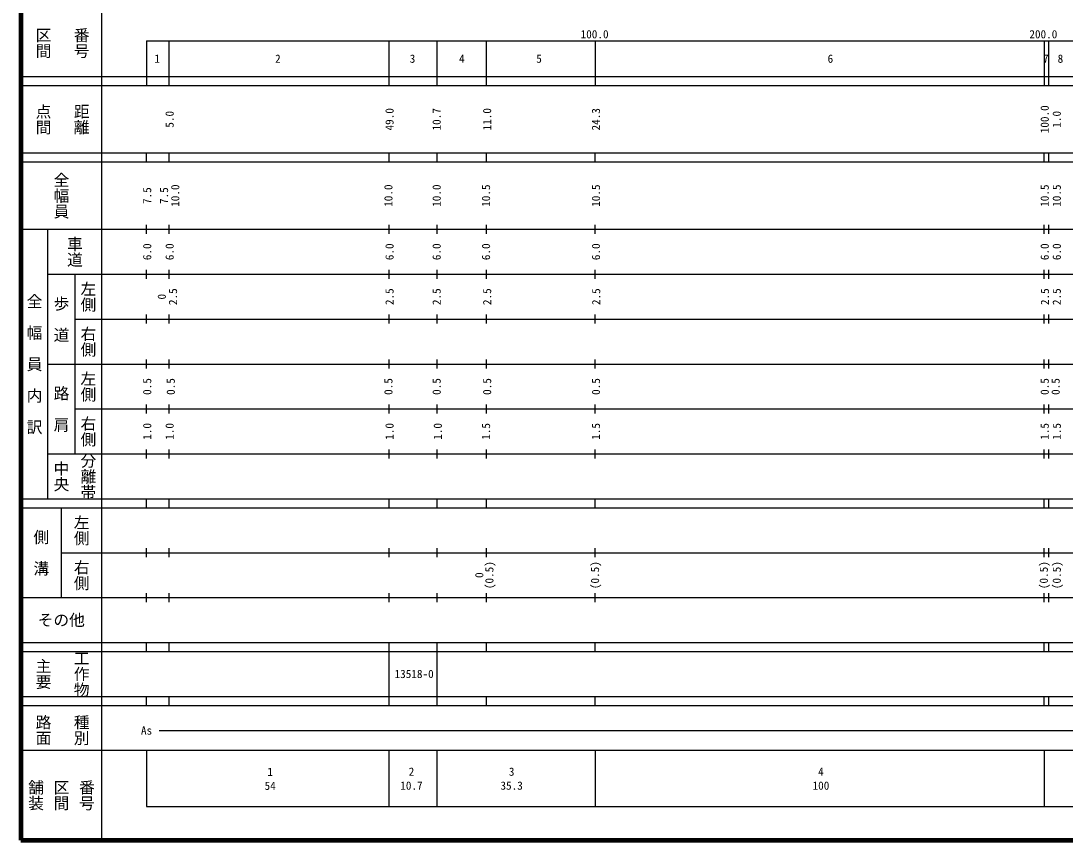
# Model space of a CAD drawing. Units: millimetres on the paper, enlarged 1000 times. Extents: x 40000 to 680000, y 20000 to 380000.
# Drawn here: x 40000 to 272696, y 20000 to 202409 of the extents above; entities that cross this region are included whole.
import ezdxf
from ezdxf.enums import TextEntityAlignment as Align

# ---------------------------------------------------------------- set-up
doc = ezdxf.new("R2010")
doc.units = ezdxf.units.MM
doc.header["$LTSCALE"] = 1000
doc.layers.add('M-TTL', color=2, linetype='Continuous', lineweight=140)
doc.layers.add('M-TTL-BAND', color=7, linetype='Continuous', lineweight=25)
doc.styles.add('@ＭＳ ゴシック', font='')
doc.styles.add('ＭＳ ゴシック', font='')
doc.styles.get('@ＭＳ ゴシック').set_extended_font_data('@MS Gothic')
doc.styles.get('ＭＳ ゴシック').set_extended_font_data('MS Gothic')

msp = doc.modelspace()

# ---------------------------------------------------------------- linework, layer by layer
at = {"layer": 'M-TTL'}
for p, q in [((40000, 380000), (40000, 20000)), ((40000, 20000), (680000, 20000))]:
    msp.add_line(p, q, dxfattribs=at)
at = {"layer": 'M-TTL-BAND'}
for p, q in [((58000, 370000), (58000, 20000)), ((68000, 198000), (579000, 198000)), ((68000, 198000), (68000, 188000)), ((73000, 198000), (73000, 188000)), ((122000, 198000), (122000, 188000)), ((132700, 198000), (132700, 188000)), ((143700, 198000), (143700, 188000)), ((168000, 198000), (168000, 188000)), ((268000, 198000), (268000, 188000)), ((269000, 198000), (269000, 188000)), ((40000, 190000), (579000, 190000)), ((40000, 188000), (579000, 188000)), ((40000, 173000), (579000, 173000)), ((68000, 171000), (68000, 173000)), ((73000, 173000), (73000, 171000)), ((122000, 173000), (122000, 171000)), ((132700, 173000), (132700, 171000)), ((143700, 173000), (143700, 171000)), ((168000, 171000), (168000, 173000)), ((268000, 171000), (268000, 173000)), ((269000, 173000), (269000, 171000)), ((40000, 171000), (579000, 171000)), ((40000, 156000), (579000, 156000)), ((46000, 96000), (46000, 156000)), ((68000, 155000), (68000, 157000)), ((73000, 157000), (73000, 155000)), ((122000, 157000), (122000, 155000)), ((132700, 157000), (132700, 155000)), ((143700, 157000), (143700, 155000)), ((168000, 155000), (168000, 157000)), ((268000, 155000), (268000, 157000)), ((269000, 157000), (269000, 155000)), ((68000, 145000), (68000, 147000)), ((73000, 147000), (73000, 145000)), ((122000, 147000), (122000, 145000)), ((132700, 147000), (132700, 145000)), ((143700, 147000), (143700, 145000)), ((168000, 145000), (168000, 147000)), ((268000, 145000), (268000, 147000)), ((269000, 147000), (269000, 145000)), ((46000, 146000), (579000, 146000)), ((52000, 146000), (52000, 106000)), ((52000, 136000), (579000, 136000)), ((68000, 135000), (68000, 137000)), ((73000, 137000), (73000, 135000)), ((122000, 137000), (122000, 135000)), ((132700, 137000), (132700, 135000)), ((143700, 137000), (143700, 135000)), ((168000, 135000), (168000, 137000)), ((268000, 135000), (268000, 137000)), ((269000, 137000), (269000, 135000)), ((46000, 126000), (579000, 126000)), ((68000, 125000), (68000, 127000)), ((73000, 127000), (73000, 125000)), ((122000, 127000), (122000, 125000)), ((132700, 127000), (132700, 125000)), ((143700, 127000), (143700, 125000)), ((168000, 125000), (168000, 127000)), ((268000, 125000), (268000, 127000)), ((269000, 127000), (269000, 125000)), ((68000, 115000), (68000, 117000)), ((73000, 117000), (73000, 115000)), ((122000, 117000), (122000, 115000)), ((132700, 117000), (132700, 115000)), ((143700, 117000), (143700, 115000)), ((168000, 115000), (168000, 117000)), ((268000, 115000), (268000, 117000)), ((269000, 117000), (269000, 115000)), ((52000, 116000), (579000, 116000)), ((46000, 106000), (579000, 106000)), ((68000, 105000), (68000, 107000)), ((73000, 107000), (73000, 105000)), ((122000, 107000), (122000, 105000)), ((132700, 107000), (132700, 105000)), ((143700, 107000), (143700, 105000)), ((168000, 105000), (168000, 107000)), ((268000, 105000), (268000, 107000)), ((269000, 107000), (269000, 105000)), ((40000, 96000), (579000, 96000)), ((68000, 94000), (68000, 96000)), ((73000, 96000), (73000, 94000)), ((122000, 96000), (122000, 94000)), ((132700, 96000), (132700, 94000)), ((143700, 96000), (143700, 94000)), ((168000, 94000), (168000, 96000)), ((268000, 94000), (268000, 96000)), ((269000, 96000), (269000, 94000)), ((40000, 94000), (579000, 94000)), ((49000, 94000), (49000, 74000)), ((49000, 84000), (579000, 84000)), ((68000, 83000), (68000, 85000)), ((73000, 85000), (73000, 83000)), ((122000, 85000), (122000, 83000)), ((132700, 85000), (132700, 83000)), ((143700, 85000), (143700, 83000)), ((168000, 83000), (168000, 85000)), ((268000, 83000), (268000, 85000)), ((269000, 85000), (269000, 83000)), ((68000, 73000), (68000, 75000)), ((73000, 75000), (73000, 73000)), ((122000, 75000), (122000, 73000)), ((132700, 75000), (132700, 73000)), ((143700, 75000), (143700, 73000)), ((168000, 73000), (168000, 75000)), ((268000, 73000), (268000, 75000)), ((269000, 75000), (269000, 73000)), ((40000, 74000), (579000, 74000)), ((40000, 64000), (579000, 64000)), ((68000, 62000), (68000, 64000)), ((73000, 64000), (73000, 62000)), ((122000, 64000), (122000, 52000)), ((132700, 64000), (132700, 52000)), ((143700, 64000), (143700, 62000)), ((168000, 62000), (168000, 64000)), ((268000, 62000), (268000, 64000)), ((269000, 64000), (269000, 62000)), ((40000, 62000), (579000, 62000)), ((40000, 52000), (579000, 52000)), ((68000, 50000), (68000, 52000)), ((73000, 52000), (73000, 50000)), ((122000, 52000), (122000, 50000)), ((132700, 52000), (132700, 50000)), ((143700, 52000), (143700, 50000)), ((168000, 50000), (168000, 52000)), ((268000, 50000), (268000, 52000)), ((269000, 52000), (269000, 50000)), ((40000, 50000), (579000, 50000)), ((70805, 44406), (342361, 44406)), ((40000, 40000), (579000, 40000)), ((68000, 40000), (68000, 27500)), ((122000, 40000), (122000, 27500)), ((132700, 40000), (132700, 27500)), ((168000, 40000), (168000, 27500)), ((268000, 40000), (268000, 27500)), ((68000, 27500), (579000, 27500))]:
    msp.add_line(p, q, dxfattribs=at)

# ---------------------------------------------------------------- texts
for s, height, rotation, style, p in [('区間', 2566, 270, '@ＭＳ ゴシック', (45000, 197500)), ('番号', 2566, 270, '@ＭＳ ゴシック', (53500, 197500)), ('点間', 2566, 270, '@ＭＳ ゴシック', (45000, 180500)), ('距離', 2566, 270, '@ＭＳ ゴシック', (53500, 180500)), ('5.0', 1833, 90, 'ＭＳ ゴシック', (73137, 180500)), ('49.0', 1833, 90, 'ＭＳ ゴシック', (122139, 180500)), ('10.7', 1833, 90, 'ＭＳ ゴシック', (132639, 180500)), ('11.0', 1833, 90, 'ＭＳ ゴシック', (143890, 180500)), ('24.3', 1833, 90, 'ＭＳ ゴシック', (168137, 180500)), ('100.0', 1833, 90, 'ＭＳ ゴシック', (268137, 180500)), ('1.0', 1833, 90, 'ＭＳ ゴシック', (270823, 180500)), ('全幅員', 2566, 270, '@ＭＳ ゴシック', (49000, 163500)), ('7.5', 1833, 90, 'ＭＳ ゴシック', (68137, 163500)), ('7.5', 1833, 90, 'ＭＳ ゴシック', (71887, 163500)), ('10.0', 1833, 90, 'ＭＳ ゴシック', (74387, 163500)), ('10.0', 1833, 90, 'ＭＳ ゴシック', (121889, 163500)), ('10.0', 1833, 90, 'ＭＳ ゴシック', (132639, 163500)), ('10.5', 1833, 90, 'ＭＳ ゴシック', (143640, 163500)), ('10.5', 1833, 90, 'ＭＳ ゴシック', (168137, 163500)), ('10.5', 1833, 90, 'ＭＳ ゴシック', (268137, 163500)), ('10.5', 1833, 90, 'ＭＳ ゴシック', (270823, 163500)), ('車道', 2566, 270, '@ＭＳ ゴシック', (52000, 151000)), ('6.0', 1833, 90, 'ＭＳ ゴシック', (68137, 151000)), ('6.0', 1833, 90, 'ＭＳ ゴシック', (73137, 151000)), ('6.0', 1833, 90, 'ＭＳ ゴシック', (122139, 151000)), ('6.0', 1833, 90, 'ＭＳ ゴシック', (132639, 151000)), ('6.0', 1833, 90, 'ＭＳ ゴシック', (143640, 151000)), ('6.0', 1833, 90, 'ＭＳ ゴシック', (168137, 151000)), ('6.0', 1833, 90, 'ＭＳ ゴシック', (268137, 151000)), ('6.0', 1833, 90, 'ＭＳ ゴシック', (270823, 151000)), ('左側', 2566, 270, '@ＭＳ ゴシック', (55000, 141000)), ('2.5', 1833, 90, 'ＭＳ ゴシック', (73887, 141000)), ('2.5', 1833, 90, 'ＭＳ ゴシック', (122139, 141000)), ('2.5', 1833, 90, 'ＭＳ ゴシック', (132639, 141000)), ('2.5', 1833, 90, 'ＭＳ ゴシック', (143890, 141000)), ('2.5', 1833, 90, 'ＭＳ ゴシック', (168190, 141000)), ('2.5', 1833, 90, 'ＭＳ ゴシック', (268190, 141000)), ('2.5', 1833, 90, 'ＭＳ ゴシック', (270823, 141000)), ('全\u3000幅\u3000員\u3000内\u3000訳', 2566, 270, '@ＭＳ ゴシック', (43000, 126000)), ('歩\u3000道', 2566, 270, '@ＭＳ ゴシック', (49000, 136000)), ('0', 1833, 90, 'ＭＳ ゴシック', (71387, 141000)), ('右側', 2566, 270, '@ＭＳ ゴシック', (55000, 131000)), ('左側', 2566, 270, '@ＭＳ ゴシック', (55000, 121000)), ('路\u3000肩', 2566, 270, '@ＭＳ ゴシック', (49000, 116000)), ('0.5', 1833, 90, 'ＭＳ ゴシック', (68137, 121000)), ('0.5', 1833, 90, 'ＭＳ ゴシック', (73387, 121000)), ('0.5', 1833, 90, 'ＭＳ ゴシック', (121889, 121000)), ('0.5', 1833, 90, 'ＭＳ ゴシック', (132639, 121000)), ('0.5', 1833, 90, 'ＭＳ ゴシック', (143890, 121000)), ('0.5', 1833, 90, 'ＭＳ ゴシック', (168137, 121000)), ('0.5', 1833, 90, 'ＭＳ ゴシック', (268137, 121000)), ('0.5', 1833, 90, 'ＭＳ ゴシック', (270573, 121000)), ('右側', 2566, 270, '@ＭＳ ゴシック', (55000, 111000)), ('1.0', 1833, 90, 'ＭＳ ゴシック', (68137, 111000)), ('1.0', 1833, 90, 'ＭＳ ゴシック', (73137, 111000)), ('1.0', 1833, 90, 'ＭＳ ゴシック', (122139, 111000)), ('1.0', 1833, 90, 'ＭＳ ゴシック', (132889, 111000)), ('1.5', 1833, 90, 'ＭＳ ゴシック', (143640, 111000)), ('1.5', 1833, 90, 'ＭＳ ゴシック', (168137, 111000)), ('1.5', 1833, 90, 'ＭＳ ゴシック', (268137, 111000)), ('1.5', 1833, 90, 'ＭＳ ゴシック', (270823, 111000)), ('分離帯', 2566, 270, '@ＭＳ ゴシック', (55000, 101000)), ('中央', 2566, 270, '@ＭＳ ゴシック', (49000, 101000)), ('左側', 2566, 270, '@ＭＳ ゴシック', (53500, 89000)), ('側\u3000溝', 2566, 270, '@ＭＳ ゴシック', (44500, 84000)), ('右側', 2566, 270, '@ＭＳ ゴシック', (53500, 79000)), ('(0.5)', 1833, 90, 'ＭＳ ゴシック', (144390, 79000)), ('(0.5)', 1833, 90, 'ＭＳ ゴシック', (167927, 79000)), ('(0.5)', 1833, 90, 'ＭＳ ゴシック', (267927, 79000)), ('(0.5)', 1833, 90, 'ＭＳ ゴシック', (270823, 79000)), ('0', 1833, 90, 'ＭＳ ゴシック', (142140, 79000)), ('工作物', 2566, 270, '@ＭＳ ゴシック', (53500, 57000)), ('主要', 2566, 270, '@ＭＳ ゴシック', (45000, 57000)), ('路面', 2566, 270, '@ＭＳ ゴシック', (45000, 44500)), ('種別', 2566, 270, '@ＭＳ ゴシック', (53500, 44500)), ('舗装', 2566, 270, '@ＭＳ ゴシック', (43333, 30000)), ('区間', 2566, 270, '@ＭＳ ゴシック', (49000, 30000)), ('番号', 2566, 270, '@ＭＳ ゴシック', (54667, 30000))]:
    msp.add_text(s, height=height, rotation=rotation, dxfattribs=dict(at, style=style)).set_placement(p, align=Align.MIDDLE_CENTER)
at = {"layer": 'M-TTL-BAND', "style": 'ＭＳ ゴシック'}
for s, height, p in [('100.0', 1833, (167844, 199445)), ('200.0', 1833, (267844, 199445)), ('1', 1833, (70378, 194000)), ('2', 1833, (97268, 194000)), ('3', 1833, (127269, 194000)), ('4', 1833, (138270, 194000)), ('5', 1833, (155471, 194000)), ('6', 1833, (220388, 194000)), ('7', 1833, (268402, 194000)), ('8', 1833, (271649, 194000)), ('その他', 2566, (49000, 69000)), ('13518-0', 1833, (127628, 57000)), ('As', 1833, (68006, 44406)), ('1', 1833, (95551, 35207)), ('2', 1833, (127033, 35238)), ('3', 1833, (149363, 35238)), ('4', 1833, (218288, 35238)), ('54', 1833, (95551, 32100)), ('10.7', 1833, (127033, 32131)), ('35.3', 1833, (149363, 32131)), ('100', 1833, (218288, 32131))]:
    msp.add_text(s, height=height, dxfattribs=at).set_placement(p, align=Align.MIDDLE_CENTER)

doc.saveas('drawing.dxf')
